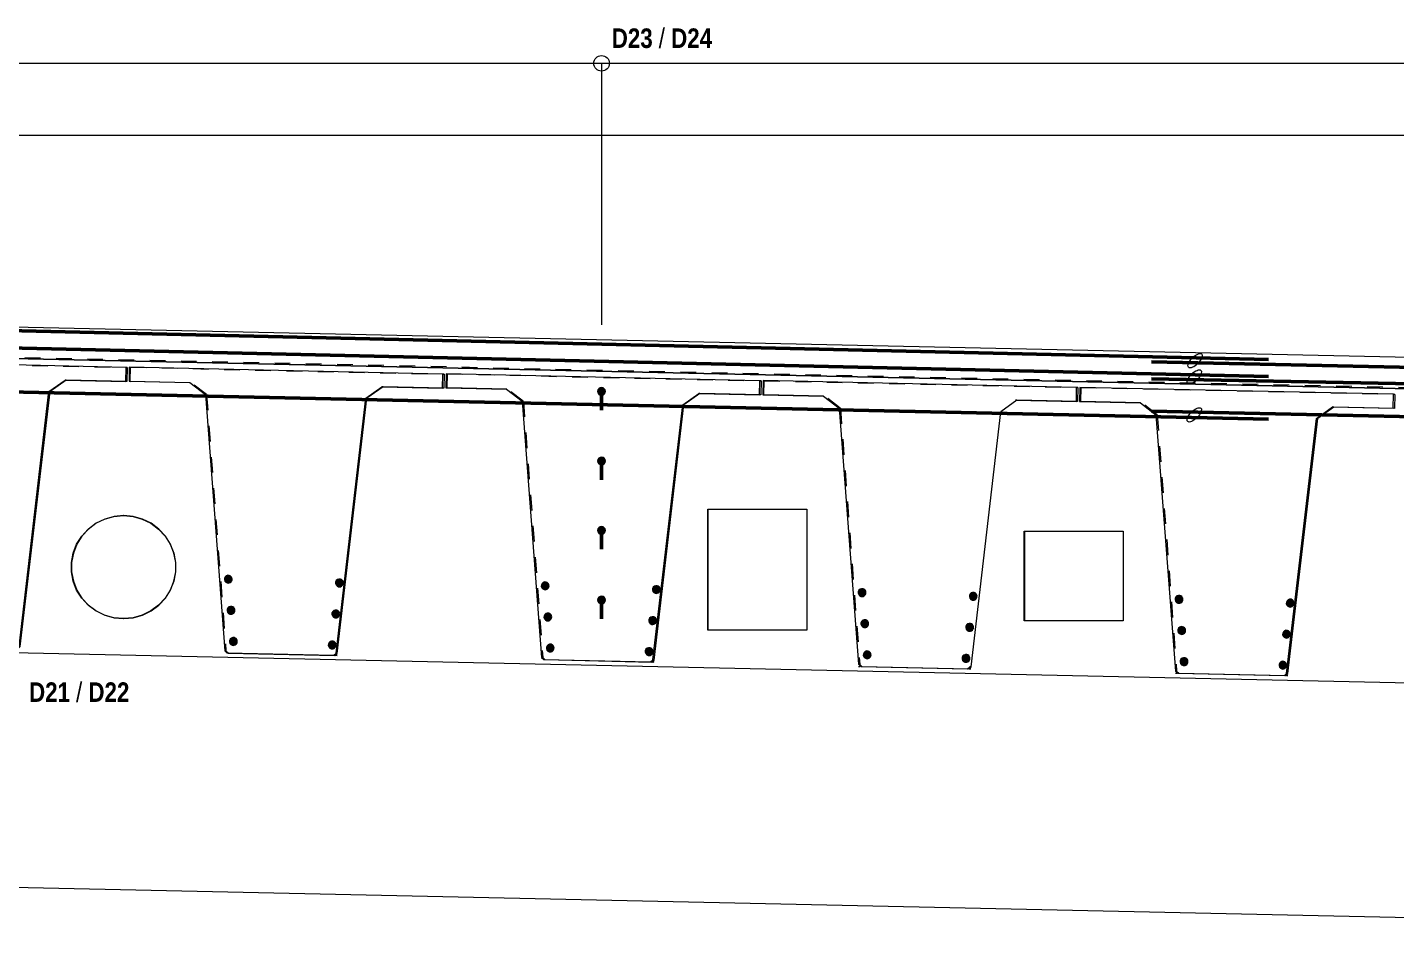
# Model space of a CAD drawing. Header units: metres. Extents: x 1110 to 1195, y -510 to 24.
# Drawn here: x 1165.88 to 1174.65, y 17.89 to 23.72 of the extents above; entities that cross this region are included whole.
import ezdxf

# ---------------------------------------------------------------- set-up
doc = ezdxf.new("R2010")
doc.units = ezdxf.units.M
doc.linetypes.add('JacobsDash', pattern=[0.0045, 0.003, -0.0015])
for name, color, linetype, lineweight in [('A-ANNO-NOTE', 7, 'Continuous', 9), ('A-DETL', 7, 'Continuous', 13), ('A-DETL-GENF', 7, 'Continuous', 9), ('A-FLOR', 7, 'Continuous', 50), ('G-ANNO-TEXT', 7, 'Continuous', 9), ('S-BEAM', 7, 'Continuous', 50), ('S-BEAM-HDLN', 7, 'JacobsDash', 18)]:
    doc.layers.add(name, color=color, linetype=linetype, lineweight=lineweight)
doc.styles.add('Arial Narrow', font='ARIALN.TTF', dxfattribs={"height": 0.125})
doc.styles.add('Arial Narrow_B', font='ARIALNB.TTF', dxfattribs={"height": 0.125})

# ---------------------------------------------------------------- blocks, each defined once
blk = doc.blocks.new('06_SFR_GCT_Girder_SuperT_BR08Edge_CS - Super T - 1815-6269499-DRG-2873132 - ELEVATION-ABUTMENT A INTEGRAL STITCH')
at = {"layer": 'S-BEAM', "lineweight": 13}
for p, q in [((1126.6346, 21.5907), (1126.6328, 21.5007)), ((1128.6433, 21.5468), (1126.6346, 21.5907)), ((1126.6328, 21.5007), (1127.0219, 21.4922)), ((1126.6328, 21.5007), (1126.6397, 21.5002)), ((1127.0223, 21.4918), (1126.6397, 21.5002)), ((1127.0219, 21.4922), (1127.1219, 21.415)), ((1128.6415, 21.4568), (1128.6433, 21.5468)), ((1128.6505, 21.5462), (1128.6433, 21.5468)), ((1128.6505, 21.5462), (1128.6487, 21.4563)), ((1127.1219, 21.415), (1127.246, 19.7748)), ((1127.9588, 19.7592), (1128.1494, 21.3925)), ((1127.9659, 19.7587), (1128.1565, 21.392)), ((1128.1494, 21.3925), (1128.2523, 21.4653)), ((1128.1565, 21.392), (1128.1494, 21.3925)), ((1128.2595, 21.4648), (1128.1565, 21.392)), ((1128.2523, 21.4653), (1128.6415, 21.4568)), ((1128.2595, 21.4648), (1128.2523, 21.4653)), ((1128.6485, 21.4563), (1128.2595, 21.4648)), ((1128.6487, 21.4563), (1128.6415, 21.4568)), ((1127.246, 19.7748), (1127.2601, 19.7615)), ((1127.2601, 19.7615), (1127.9441, 19.7466)), ((1127.2601, 19.7615), (1127.2672, 19.761)), ((1127.2672, 19.761), (1127.951, 19.746)), ((1127.9441, 19.7466), (1127.9588, 19.7592)), ((1127.9512, 19.746), (1127.9441, 19.7466)), ((1127.9512, 19.746), (1127.9659, 19.7587)), ((1127.9659, 19.7587), (1127.9588, 19.7592))]:
    blk.add_line(p, q, dxfattribs=at)
at = {"layer": 'S-BEAM-HDLN', "lineweight": 13}
for p, q in [((1126.6355, 21.5906), (1126.6415, 21.5902)), ((1126.6397, 21.5005), (1126.6415, 21.5902)), ((1126.6415, 21.5902), (1128.6504, 21.5462)), ((1127.1278, 21.4152), (1127.0289, 21.4917)), ((1127.1219, 21.415), (1127.1288, 21.4145)), ((1127.1288, 21.4145), (1127.2529, 19.7747)), ((1127.253, 19.7743), (1127.2461, 19.7748)), ((1127.253, 19.7743), (1127.2666, 19.7615))]:
    blk.add_line(p, q, dxfattribs=at)
blk = doc.blocks.new('06_SFR_GCT_Girder_SuperT_BR08Edge_CS - Super T - 1815-6268857-DRG-2873132 - ELEVATION-ABUTMENT A INTEGRAL STITCH')
at = {"layer": 'S-BEAM', "lineweight": 13}
for p, q in [((1128.6641, 21.5477), (1128.6622, 21.4577)), ((1130.6728, 21.5038), (1128.6641, 21.5477)), ((1130.671, 21.4138), (1130.6728, 21.5038)), ((1130.6803, 21.5033), (1130.6728, 21.5038)), ((1130.6803, 21.5033), (1130.6785, 21.4133)), ((1128.6622, 21.4577), (1129.0514, 21.4492)), ((1128.6622, 21.4577), (1128.6695, 21.4572)), ((1129.0518, 21.4488), (1128.6695, 21.4572)), ((1129.0514, 21.4492), (1129.1513, 21.372)), ((1130.1788, 21.3496), (1130.2818, 21.4223)), ((1130.2893, 21.4218), (1130.1863, 21.349)), ((1130.2818, 21.4223), (1130.671, 21.4138)), ((1130.2893, 21.4218), (1130.2818, 21.4223)), ((1130.6783, 21.4133), (1130.2893, 21.4218)), ((1130.6785, 21.4133), (1130.671, 21.4138)), ((1129.1513, 21.372), (1129.2754, 19.7318)), ((1129.9883, 19.7163), (1130.1788, 21.3496)), ((1129.9957, 19.7157), (1130.1863, 21.349)), ((1130.1863, 21.349), (1130.1788, 21.3496)), ((1129.2754, 19.7318), (1129.2896, 19.7185)), ((1129.2896, 19.7185), (1129.9736, 19.7036)), ((1129.2896, 19.7185), (1129.2969, 19.718)), ((1129.2969, 19.718), (1129.9808, 19.703)), ((1129.9736, 19.7036), (1129.9883, 19.7163)), ((1129.981, 19.703), (1129.9736, 19.7036)), ((1129.981, 19.703), (1129.9957, 19.7157)), ((1129.9957, 19.7157), (1129.9883, 19.7163))]:
    blk.add_line(p, q, dxfattribs=at)
at = {"layer": 'S-BEAM', "linetype": 'JacobsDash', "lineweight": 13}
blk.add_line((1129.9871, 19.7033), (1129.9945, 19.703), dxfattribs=at)
at = {"layer": 'S-BEAM-HDLN', "lineweight": 13}
for p, q in [((1128.665, 21.5476), (1128.6713, 21.5472)), ((1128.6695, 21.4575), (1128.6713, 21.5472)), ((1128.6713, 21.5472), (1130.6801, 21.5033)), ((1129.1576, 21.3723), (1129.0587, 21.4487)), ((1129.1513, 21.372), (1129.1586, 21.3715)), ((1129.1586, 21.3715), (1129.2827, 19.7317)), ((1129.2828, 19.7313), (1129.2755, 19.7318)), ((1129.2828, 19.7313), (1129.2964, 19.7185))]:
    blk.add_line(p, q, dxfattribs=at)
blk = doc.blocks.new('06_SFR_GCT_Girder_SuperT_BR08Edge_CS - Super T - 1815-6267993-DRG-2873132 - ELEVATION-ABUTMENT A INTEGRAL STITCH')
at = {"layer": 'S-BEAM', "lineweight": 13}
for p, q in [((1130.6935, 21.5052), (1130.6917, 21.4152)), ((1132.7023, 21.4613), (1130.6935, 21.5052)), ((1130.6917, 21.4152), (1131.0809, 21.4067)), ((1130.6917, 21.4152), (1130.6993, 21.4147)), ((1131.0813, 21.4063), (1130.6993, 21.4147)), ((1131.0809, 21.4067), (1131.1808, 21.3295)), ((1132.7004, 21.3713), (1132.7023, 21.4613)), ((1132.7101, 21.4608), (1132.7023, 21.4613)), ((1132.7101, 21.4608), (1132.7083, 21.3708)), ((1131.1808, 21.3295), (1131.3049, 19.6893)), ((1132.0177, 19.6738), (1132.2083, 21.3071)), ((1132.0255, 19.6732), (1132.2161, 21.3065)), ((1132.2083, 21.3071), (1132.3113, 21.3798)), ((1132.2161, 21.3065), (1132.2083, 21.3071)), ((1132.3191, 21.3793), (1132.2161, 21.3065)), ((1132.3113, 21.3798), (1132.7004, 21.3713)), ((1132.3191, 21.3793), (1132.3113, 21.3798)), ((1132.7081, 21.3708), (1132.3191, 21.3793)), ((1132.7083, 21.3708), (1132.7004, 21.3713)), ((1131.3049, 19.6893), (1131.3191, 19.676)), ((1131.3191, 19.676), (1132.003, 19.6611)), ((1131.3191, 19.676), (1131.3267, 19.6755)), ((1131.3267, 19.6755), (1132.0106, 19.6605)), ((1132.003, 19.6611), (1132.0177, 19.6738)), ((1132.0108, 19.6605), (1132.003, 19.6611)), ((1132.0108, 19.6605), (1132.0255, 19.6732)), ((1132.0255, 19.6732), (1132.0177, 19.6738))]:
    blk.add_line(p, q, dxfattribs=at)
at = {"layer": 'S-BEAM', "linetype": 'JacobsDash', "lineweight": 13}
blk.add_line((1132.0166, 19.6609), (1132.0243, 19.6605), dxfattribs=at)
at = {"layer": 'S-BEAM-HDLN', "lineweight": 13}
for p, q in [((1130.6945, 21.5051), (1130.7011, 21.5046)), ((1130.6993, 21.4151), (1130.7011, 21.5046)), ((1130.7011, 21.5046), (1132.7099, 21.4608)), ((1131.1873, 21.3298), (1131.0885, 21.4062)), ((1131.1808, 21.3295), (1131.1884, 21.329)), ((1131.1884, 21.329), (1131.3125, 19.6892)), ((1131.3126, 19.6888), (1131.305, 19.6893)), ((1131.3126, 19.6888), (1131.3262, 19.676))]:
    blk.add_line(p, q, dxfattribs=at)
blk = doc.blocks.new('06_SFR_GCT_Girder_SuperT_BR08Edge_CS - Super T - 1815-6267463-DRG-2873132 - ELEVATION-ABUTMENT A INTEGRAL STITCH')
at = {"layer": 'S-BEAM', "lineweight": 13}
for p, q in [((1132.723, 21.4618), (1132.7212, 21.3718)), ((1134.7317, 21.418), (1132.723, 21.4618)), ((1134.7299, 21.328), (1134.7317, 21.418)), ((1134.7399, 21.4174), (1134.7317, 21.418)), ((1134.7399, 21.4174), (1134.7381, 21.3274)), ((1132.7212, 21.3718), (1133.1103, 21.3633)), ((1132.7212, 21.3718), (1132.7291, 21.3713)), ((1133.1108, 21.3629), (1132.7291, 21.3713)), ((1133.1103, 21.3633), (1133.2103, 21.2861)), ((1134.3488, 21.3359), (1134.2459, 21.2631)), ((1134.3407, 21.3365), (1134.7299, 21.328)), ((1134.3488, 21.3359), (1134.3407, 21.3365)), ((1134.7379, 21.3274), (1134.3488, 21.3359)), ((1134.7381, 21.3274), (1134.7299, 21.328)), ((1133.2103, 21.2861), (1133.3344, 19.646)), ((1134.0553, 19.6298), (1134.2459, 21.2631)), ((1133.3344, 19.646), (1133.3486, 19.6327)), ((1133.3486, 19.6327), (1134.0325, 19.6177)), ((1133.3486, 19.6327), (1133.3565, 19.6321)), ((1133.3565, 19.6321), (1134.0404, 19.6171)), ((1134.0325, 19.6177), (1134.0472, 19.6304)), ((1134.0406, 19.6171), (1134.0325, 19.6177)), ((1134.0406, 19.6171), (1134.0553, 19.6298)), ((1134.0553, 19.6298), (1134.0472, 19.6304))]:
    blk.add_line(p, q, dxfattribs=at)
at = {"layer": 'S-BEAM', "linetype": 'JacobsDash', "lineweight": 13}
for p, q in [((1133.335, 19.6325), (1133.343, 19.6321)), ((1134.0461, 19.6175), (1134.0541, 19.6171))]:
    blk.add_line(p, q, dxfattribs=at)
at = {"layer": 'S-BEAM-HDLN', "lineweight": 13}
for p, q in [((1132.724, 21.4617), (1132.7309, 21.4612)), ((1132.7291, 21.3717), (1132.7309, 21.4612)), ((1132.7309, 21.4612), (1134.7397, 21.4174)), ((1133.2177, 21.286), (1133.1183, 21.3628)), ((1133.2103, 21.2861), (1133.2182, 21.2855)), ((1133.2182, 21.2855), (1133.3423, 19.6458)), ((1133.3423, 19.6454), (1133.3345, 19.646)), ((1133.3423, 19.6454), (1133.3559, 19.6326))]:
    blk.add_line(p, q, dxfattribs=at)
blk = doc.blocks.new('06_SFR_GCT_Girder_SuperT_BR08Edge_CS - Super T - 1815-6267083-DRG-2873132 - ELEVATION-ABUTMENT A INTEGRAL STITCH')
at = {"layer": 'S-BEAM', "lineweight": 13}
for p, q in [((1134.7525, 21.4184), (1134.7506, 21.3285)), ((1136.7612, 21.3746), (1134.7525, 21.4184)), ((1134.7506, 21.3285), (1135.1398, 21.32)), ((1134.7506, 21.3285), (1134.7588, 21.3279)), ((1135.1403, 21.3195), (1134.7588, 21.3279)), ((1135.1398, 21.32), (1135.2397, 21.2428)), ((1136.7594, 21.2846), (1136.7612, 21.3746)), ((1136.7697, 21.374), (1136.7612, 21.3746)), ((1136.7697, 21.374), (1136.7679, 21.284)), ((1135.2397, 21.2428), (1135.3639, 19.6026)), ((1136.0767, 19.587), (1136.2672, 21.2203)), ((1136.0851, 19.5864), (1136.2756, 21.2197)), ((1136.2672, 21.2203), (1136.3702, 21.2931)), ((1136.2756, 21.2197), (1136.2672, 21.2203)), ((1136.3786, 21.2925), (1136.2756, 21.2197)), ((1136.3702, 21.2931), (1136.7594, 21.2846)), ((1136.3786, 21.2925), (1136.3702, 21.2931)), ((1136.7677, 21.284), (1136.3786, 21.2925)), ((1136.7679, 21.284), (1136.7594, 21.2846)), ((1135.3639, 19.6026), (1135.378, 19.5893)), ((1135.378, 19.5893), (1136.062, 19.5743)), ((1135.378, 19.5893), (1135.3863, 19.5887)), ((1135.3863, 19.5887), (1136.0702, 19.5737)), ((1136.062, 19.5743), (1136.0767, 19.587)), ((1136.0704, 19.5737), (1136.062, 19.5743)), ((1136.0704, 19.5737), (1136.0851, 19.5864)), ((1136.0851, 19.5864), (1136.0767, 19.587))]:
    blk.add_line(p, q, dxfattribs=at)
at = {"layer": 'S-BEAM', "linetype": 'JacobsDash', "lineweight": 13}
for p, q in [((1135.3645, 19.5891), (1135.3728, 19.5887)), ((1136.0755, 19.5741), (1136.0839, 19.5737))]:
    blk.add_line(p, q, dxfattribs=at)
at = {"layer": 'S-BEAM-HDLN', "lineweight": 13}
for p, q in [((1134.7534, 21.4184), (1134.7607, 21.4178)), ((1134.7588, 21.3283), (1134.7607, 21.4178)), ((1134.7607, 21.4178), (1136.7695, 21.374)), ((1135.2474, 21.2426), (1135.1481, 21.3194)), ((1135.2397, 21.2428), (1135.248, 21.2421)), ((1135.248, 21.2421), (1135.3721, 19.6024)), ((1135.3721, 19.602), (1135.3639, 19.6026)), ((1135.3721, 19.602), (1135.3857, 19.5893))]:
    blk.add_line(p, q, dxfattribs=at)
blk = doc.blocks.new('B_Det_Reinf_Bar Section_2D - Reo Dot_Scale 50_Cog End-1695669-DRG-2873132 - ELEVATION-ABUTMENT A INTEGRAL STITCH')
at = {"layer": 'A-DETL-GENF'}
blk.add_hatch(color=256, dxfattribs=at).paths.add_polyline_path([(1113.7788, 19.6061), (1113.7853, 19.607), (1113.7913, 19.6095), (1113.7964, 19.6135), (1113.8004, 19.6187), (1113.8029, 19.6247), (1113.8037, 19.6312), (1113.8028, 19.6376), (1113.8003, 19.6437), (1113.7963, 19.6488), (1113.7911, 19.6528), (1113.7851, 19.6553), (1113.7786, 19.6561), (1113.7721, 19.6552), (1113.7661, 19.6527), (1113.761, 19.6487), (1113.757, 19.6435), (1113.7545, 19.6375), (1113.7537, 19.631), (1113.7546, 19.6245), (1113.7571, 19.6185), (1113.7611, 19.6133), (1113.7663, 19.6094), (1113.7723, 19.6069)])
for start, end in [(75.2239, 255.2239), (255.2239, 75.2239)]:
    blk.add_arc((1113.7787, 19.6311), 0.025, start, end, dxfattribs=at)
blk = doc.blocks.new('B_Det_Reinf_Bar Section_2D - Reo Dot_Scale 50_Cog End-V1-DRG-2873132 - ELEVATION-ABUTMENT A INTEGRAL STITCH')
at = {"layer": 'A-DETL-GENF'}
blk.add_hatch(color=256, dxfattribs=at).paths.add_polyline_path([(1132.0164, 19.9008), (1132.0228, 19.9017), (1132.0288, 19.9042), (1132.034, 19.9082), (1132.038, 19.9134), (1132.0406, 19.9207), (1132.0413, 19.9259), (1132.0404, 19.9323), (1132.0379, 19.9384), (1132.0339, 19.9435), (1132.0287, 19.9475), (1132.0226, 19.9499), (1132.0162, 19.9508), (1132.0097, 19.9499), (1132.0037, 19.9474), (1131.9985, 19.9434), (1131.9946, 19.9382), (1131.9921, 19.9322), (1131.9913, 19.9257), (1131.9921, 19.9192), (1131.9947, 19.9132), (1131.9986, 19.908), (1132.0038, 19.9041), (1132.0099, 19.9016)])
for start, end in [(75.2239, 255.2239), (255.2239, 75.2239)]:
    blk.add_arc((1132.0163, 19.9258), 0.025, start, end, dxfattribs=at)
blk = doc.blocks.new('T2DExtentArrowReinf_v1 - Extent-7551620-DRG-2873132 - ELEVATION-ABUTMENT A INTEGRAL STITCH')
at = {"layer": 'A-DETL-GENF'}
blk.add_line((1112.547, 23.0332), (1143.097, 23.0332), dxfattribs=at)
blk = doc.blocks.new('CS_DET_Rebar Combined - Multiple Bar-7506997-DRG-2873132 - ELEVATION-ABUTMENT A INTEGRAL STITCH')
at = {"layer": 'A-DETL-GENF'}
blk.add_hatch(color=256, dxfattribs=at).paths.add_polyline_path([(1131.6886, 21.3677), (1131.6951, 21.3686), (1131.7011, 21.3711), (1131.7063, 21.375), (1131.7102, 21.3802), (1131.7127, 21.3862), (1131.7136, 21.3927), (1131.7127, 21.3992), (1131.7102, 21.4052), (1131.7063, 21.4104), (1131.7011, 21.4144), (1131.6951, 21.4169), (1131.6886, 21.4177), (1131.6821, 21.4169), (1131.6761, 21.4144), (1131.6709, 21.4104), (1131.6669, 21.4052), (1131.6644, 21.3992), (1131.6636, 21.3927), (1131.6644, 21.3862), (1131.6669, 21.3802), (1131.6709, 21.375), (1131.6761, 21.3711), (1131.6821, 21.3686)])
at = {"layer": 'A-DETL-GENF', "lineweight": 50}
blk.add_line((1131.6886, 21.2727), (1131.6886, 21.3677), dxfattribs=at)
at = {"layer": 'A-DETL-GENF'}
for start, end in [(90, 270), (270, 90)]:
    blk.add_arc((1131.6886, 21.3927), 0.025, start, end, dxfattribs=at)
blk = doc.blocks.new('T2DExtentArrowReinf_v1 - Extent-7551625-DRG-2873132 - ELEVATION-ABUTMENT A INTEGRAL STITCH')
at = {"layer": 'A-DETL-GENF'}
for p, q in [((1112.547, 23.4932), (1143.097, 23.4932)), ((1131.6886, 23.4932), (1131.6886, 21.8201))]:
    blk.add_line(p, q, dxfattribs=at)

msp = doc.modelspace()

# ---------------------------------------------------------------- linework, layer by layer
at = {"layer": 'A-ANNO-NOTE'}
msp.add_circle((1169.5594, 23.4932), 0.05, dxfattribs=at)
at = {"layer": 'A-DETL', "lineweight": 50}
for p, q in [((1164.4268, 21.8123), (1173.831, 21.5975)), ((1164.4218, 21.7024), (1173.831, 21.4875)), ((1173.081, 21.5825), (1180.9462, 21.4091)), ((1173.081, 21.4724), (1180.9442, 21.3224)), ((1173.831, 21.2152), (1164.241, 21.4227)), ((1180.7399, 21.099), (1173.081, 21.2664))]:
    msp.add_line(p, q, dxfattribs=at)
at = {"layer": 'A-DETL', "lineweight": 18}
for centre in [(1173.3612, 21.5895), (1173.3561, 21.4852), (1173.3561, 21.2427)]:
    msp.add_ellipse(centre, major_axis=(0.0424, 0.0424), ratio=0.416667, dxfattribs=at)
at = {"layer": 'A-FLOR', "lineweight": 13}
for p, q in [((1174.8953, 21.607), (1164.9095, 21.823)), ((1174.8957, 21.4066), (1164.891, 21.6231)), ((1164.9095, 21.623), (1174.8953, 21.407))]:
    msp.add_line(p, q, dxfattribs=at)
at = {"layer": 'S-BEAM', "lineweight": 13}
for p, q in [((1166.4977, 20.598), (1166.4374, 20.5924)), ((1166.4989, 20.598), (1166.4983, 20.598)), ((1170.2395, 19.865), (1170.2395, 20.64)), ((1170.2395, 20.64), (1170.8737, 20.64)), ((1170.2395, 20.64), (1170.2413, 20.64)), ((1170.2413, 20.64), (1170.2413, 19.865)), ((1170.8737, 20.64), (1170.8737, 19.865)), ((1170.8755, 19.865), (1170.8755, 20.64)), ((1172.2662, 19.924), (1172.2662, 20.499)), ((1172.2662, 20.499), (1172.9004, 20.499)), ((1172.2662, 20.499), (1172.268, 20.499)), ((1172.268, 20.499), (1172.268, 19.924)), ((1172.9004, 20.499), (1172.9004, 19.924)), ((1172.9022, 19.924), (1172.9022, 20.499)), ((1166.4983, 19.938), (1166.4989, 19.938)), ((1172.9004, 19.924), (1172.2662, 19.924)), ((1172.268, 19.924), (1172.2662, 19.924)), ((1170.8737, 19.865), (1170.2395, 19.865)), ((1170.2413, 19.865), (1170.2395, 19.865)), ((1180.9883, 19.3899), (1164.2365, 19.7524)), ((1164.2364, 18.252), (1180.9883, 17.8896))]:
    msp.add_line(p, q, dxfattribs=at)
at = {"layer": 'S-BEAM', "lineweight": 13, "flags": 128}
for points in [[(1166.4971, 19.938), (1166.4355, 19.9436), (1166.3761, 19.9603), (1166.3208, 19.9874), (1166.2715, 20.0241), (1166.2298, 20.0691), (1166.1973, 20.1209), (1166.175, 20.1777), (1166.1636, 20.2376), (1166.1636, 20.2984), (1166.175, 20.3583), (1166.1973, 20.4151), (1166.2298, 20.4669), (1166.2715, 20.5119), (1166.3208, 20.5486), (1166.3761, 20.5757), (1166.4355, 20.5924), (1166.4971, 20.598)], [(1166.4971, 20.598), (1166.5586, 20.5924), (1166.618, 20.5757), (1166.6733, 20.5486), (1166.7227, 20.5119), (1166.7643, 20.4669), (1166.7968, 20.4151), (1166.8191, 20.3583), (1166.8305, 20.2984), (1166.8305, 20.2376), (1166.8191, 20.1777), (1166.7968, 20.1209), (1166.7643, 20.0691), (1166.7227, 20.0241), (1166.6733, 19.9874), (1166.618, 19.9603), (1166.5586, 19.9436), (1166.4971, 19.938)], [(1166.4989, 19.938), (1166.5604, 19.9436), (1166.6199, 19.9603), (1166.6752, 19.9874), (1166.7245, 20.0241), (1166.7661, 20.0691), (1166.7987, 20.1209), (1166.821, 20.1777), (1166.8323, 20.2376), (1166.8323, 20.2984), (1166.821, 20.3583), (1166.7987, 20.4151), (1166.7661, 20.4669), (1166.7245, 20.5119), (1166.6752, 20.5486), (1166.6199, 20.5757), (1166.5604, 20.5924), (1166.4989, 20.598)], [(1166.4374, 20.5924), (1166.378, 20.5757), (1166.3226, 20.5486), (1166.2733, 20.5119), (1166.2317, 20.4669), (1166.1992, 20.4151), (1166.1768, 20.3583), (1166.1655, 20.2984), (1166.1655, 20.2376), (1166.1768, 20.1777), (1166.1992, 20.1209), (1166.2317, 20.0691), (1166.2733, 20.0241), (1166.3226, 19.9874), (1166.378, 19.9603), (1166.4374, 19.9436), (1166.4977, 19.938)]]:
    msp.add_lwpolyline(points, dxfattribs=at)
at = {"layer": 'S-BEAM-HDLN', "lineweight": 13}
msp.add_line((1178.3633, 21.3372), (1164.2365, 21.6428), dxfattribs=at)

# ---------------------------------------------------------------- block references
at = {"layer": 'A-DETL-GENF'}
for name, p in [('T2DExtentArrowReinf_v1 - Extent-7551625-DRG-2873132 - ELEVATION-ABUTMENT A INTEGRAL STITCH', (37.8708, 0)), ('T2DExtentArrowReinf_v1 - Extent-7551620-DRG-2873132 - ELEVATION-ABUTMENT A INTEGRAL STITCH', (37.8708, 0)), ('CS_DET_Rebar Combined - Multiple Bar-7506997-DRG-2873132 - ELEVATION-ABUTMENT A INTEGRAL STITCH', (37.8708, 0)), ('CS_DET_Rebar Combined - Multiple Bar-7506997-DRG-2873132 - ELEVATION-ABUTMENT A INTEGRAL STITCH', (37.8708, -0.445)), ('CS_DET_Rebar Combined - Multiple Bar-7506997-DRG-2873132 - ELEVATION-ABUTMENT A INTEGRAL STITCH', (37.8708, -0.89)), ('B_Det_Reinf_Bar Section_2D - Reo Dot_Scale 50_Cog End-1695669-DRG-2873132 - ELEVATION-ABUTMENT A INTEGRAL STITCH', (53.3897, 0.5598)), ('B_Det_Reinf_Bar Section_2D - Reo Dot_Scale 50_Cog End-1695669-DRG-2873132 - ELEVATION-ABUTMENT A INTEGRAL STITCH', (54.1017, 0.5358)), ('B_Det_Reinf_Bar Section_2D - Reo Dot_Scale 50_Cog End-1695669-DRG-2873132 - ELEVATION-ABUTMENT A INTEGRAL STITCH', (55.4195, 0.5173)), ('CS_DET_Rebar Combined - Multiple Bar-7506997-DRG-2873132 - ELEVATION-ABUTMENT A INTEGRAL STITCH', (37.8708, -1.335)), ('B_Det_Reinf_Bar Section_2D - Reo Dot_Scale 50_Cog End-1695669-DRG-2873132 - ELEVATION-ABUTMENT A INTEGRAL STITCH', (56.1315, 0.4933)), ('B_Det_Reinf_Bar Section_2D - Reo Dot_Scale 50_Cog End-1695669-DRG-2873132 - ELEVATION-ABUTMENT A INTEGRAL STITCH', (57.4493, 0.4739)), ('B_Det_Reinf_Bar Section_2D - Reo Dot_Scale 50_Cog End-1695669-DRG-2873132 - ELEVATION-ABUTMENT A INTEGRAL STITCH', (58.1613, 0.4499)), ('B_Det_Reinf_Bar Section_2D - Reo Dot_Scale 50_Cog End-1695669-DRG-2873132 - ELEVATION-ABUTMENT A INTEGRAL STITCH', (59.4791, 0.4305)), ('B_Det_Reinf_Bar Section_2D - Reo Dot_Scale 50_Cog End-1695669-DRG-2873132 - ELEVATION-ABUTMENT A INTEGRAL STITCH', (53.4071, 0.3606)), ('B_Det_Reinf_Bar Section_2D - Reo Dot_Scale 50_Cog End-1695669-DRG-2873132 - ELEVATION-ABUTMENT A INTEGRAL STITCH', (54.0785, 0.3372)), ('B_Det_Reinf_Bar Section_2D - Reo Dot_Scale 50_Cog End-1695669-DRG-2873132 - ELEVATION-ABUTMENT A INTEGRAL STITCH', (60.1911, 0.4065)), ('B_Det_Reinf_Bar Section_2D - Reo Dot_Scale 50_Cog End-1695669-DRG-2873132 - ELEVATION-ABUTMENT A INTEGRAL STITCH', (55.4369, 0.3181)), ('B_Det_Reinf_Bar Section_2D - Reo Dot_Scale 50_Cog End-V1-DRG-2873132 - ELEVATION-ABUTMENT A INTEGRAL STITCH', (37.8708, 0)), ('B_Det_Reinf_Bar Section_2D - Reo Dot_Scale 50_Cog End-1695669-DRG-2873132 - ELEVATION-ABUTMENT A INTEGRAL STITCH', (57.4667, 0.2747)), ('B_Det_Reinf_Bar Section_2D - Reo Dot_Scale 50_Cog End-1695669-DRG-2873132 - ELEVATION-ABUTMENT A INTEGRAL STITCH', (58.1381, 0.2513)), ('B_Det_Reinf_Bar Section_2D - Reo Dot_Scale 50_Cog End-1695669-DRG-2873132 - ELEVATION-ABUTMENT A INTEGRAL STITCH', (53.4222, 0.1611)), ('B_Det_Reinf_Bar Section_2D - Reo Dot_Scale 50_Cog End-1695669-DRG-2873132 - ELEVATION-ABUTMENT A INTEGRAL STITCH', (59.4965, 0.2313)), ('B_Det_Reinf_Bar Section_2D - Reo Dot_Scale 50_Cog End-1695669-DRG-2873132 - ELEVATION-ABUTMENT A INTEGRAL STITCH', (60.1679, 0.2079)), ('B_Det_Reinf_Bar Section_2D - Reo Dot_Scale 50_Cog End-1695669-DRG-2873132 - ELEVATION-ABUTMENT A INTEGRAL STITCH', (54.0554, 0.1385)), ('B_Det_Reinf_Bar Section_2D - Reo Dot_Scale 50_Cog End-1695669-DRG-2873132 - ELEVATION-ABUTMENT A INTEGRAL STITCH', (55.452, 0.1186)), ('B_Det_Reinf_Bar Section_2D - Reo Dot_Scale 50_Cog End-1695669-DRG-2873132 - ELEVATION-ABUTMENT A INTEGRAL STITCH', (56.0852, 0.096)), ('B_Det_Reinf_Bar Section_2D - Reo Dot_Scale 50_Cog End-1695669-DRG-2873132 - ELEVATION-ABUTMENT A INTEGRAL STITCH', (57.4818, 0.0752)), ('B_Det_Reinf_Bar Section_2D - Reo Dot_Scale 50_Cog End-1695669-DRG-2873132 - ELEVATION-ABUTMENT A INTEGRAL STITCH', (58.1149, 0.0526)), ('B_Det_Reinf_Bar Section_2D - Reo Dot_Scale 50_Cog End-1695669-DRG-2873132 - ELEVATION-ABUTMENT A INTEGRAL STITCH', (59.5116, 0.0318)), ('B_Det_Reinf_Bar Section_2D - Reo Dot_Scale 50_Cog End-1695669-DRG-2873132 - ELEVATION-ABUTMENT A INTEGRAL STITCH', (60.1447, 0.0092))]:
    msp.add_blockref(name, p, dxfattribs=at)
at = {"layer": 'S-BEAM-HDLN', "lineweight": 13}
for name in ['06_SFR_GCT_Girder_SuperT_BR08Edge_CS - Super T - 1815-6269499-DRG-2873132 - ELEVATION-ABUTMENT A INTEGRAL STITCH', '06_SFR_GCT_Girder_SuperT_BR08Edge_CS - Super T - 1815-6268857-DRG-2873132 - ELEVATION-ABUTMENT A INTEGRAL STITCH', '06_SFR_GCT_Girder_SuperT_BR08Edge_CS - Super T - 1815-6267993-DRG-2873132 - ELEVATION-ABUTMENT A INTEGRAL STITCH', '06_SFR_GCT_Girder_SuperT_BR08Edge_CS - Super T - 1815-6267463-DRG-2873132 - ELEVATION-ABUTMENT A INTEGRAL STITCH', '06_SFR_GCT_Girder_SuperT_BR08Edge_CS - Super T - 1815-6267083-DRG-2873132 - ELEVATION-ABUTMENT A INTEGRAL STITCH']:
    msp.add_blockref(name, (37.8708, 0), dxfattribs=at)

# ---------------------------------------------------------------- texts
at = {"layer": 'G-ANNO-TEXT', "insert": (1169.6246, 23.7167), "char_height": 0.125, "attachment_point": 1, "style": 'Arial Narrow_B', "bg_fill": 3, "box_fill_scale": 1, "bg_fill_color": 256, "bg_fill_transparency": 0}
msp.add_mtext('D23', dxfattribs=at)

# ---------------------------------------------------------------- next in the draw order: texts
at = {"layer": 'G-ANNO-TEXT', "char_height": 0.125, "attachment_point": 1, "bg_fill": 3, "box_fill_scale": 1, "bg_fill_color": 256, "bg_fill_transparency": 0}
for s, insert, style in [(' /', (1169.8859, 23.7167), 'Arial Narrow'), ('D21', (1165.8924, 19.5301), 'Arial Narrow_B')]:
    msp.add_mtext(s, dxfattribs=dict(at, insert=insert, style=style))

# ---------------------------------------------------------------- next in the draw order: texts
for s, insert, style in [(' D24', (1169.9652, 23.7167), 'Arial Narrow_B'), (' / ', (1166.1537, 19.5301), 'Arial Narrow')]:
    msp.add_mtext(s, dxfattribs=dict(at, insert=insert, style=style))

# ---------------------------------------------------------------- next in the draw order: texts
at = {"layer": 'G-ANNO-TEXT', "insert": (1166.2727, 19.5301), "char_height": 0.125, "attachment_point": 1, "style": 'Arial Narrow_B', "bg_fill": 3, "box_fill_scale": 1, "bg_fill_color": 256, "bg_fill_transparency": 0}
msp.add_mtext('D22', dxfattribs=at)

doc.saveas('drawing.dxf')
